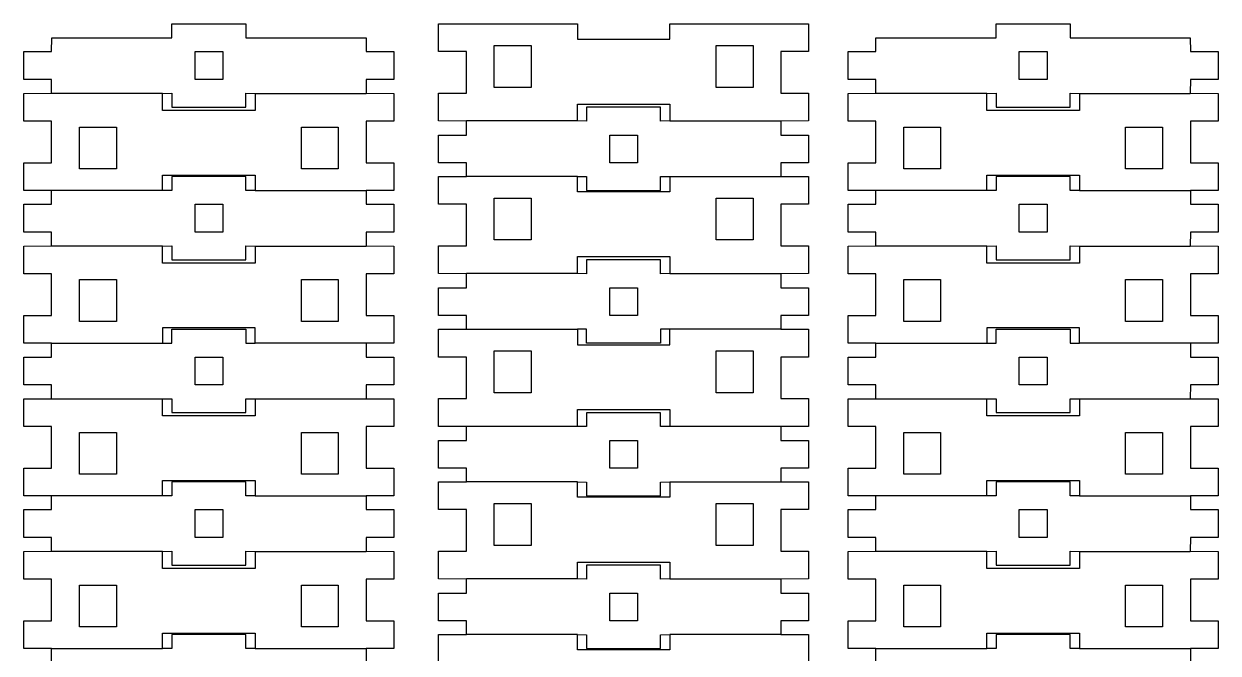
# Model space of a CAD drawing. Header units: millimetres. Extents: x -2305 to 1184, y -190 to 1638.
# Drawn here: x -2053.5 to -1859.9, y 130.6 to 232.6 of the extents above; entities that cross this region are included whole.
import ezdxf

# ---------------------------------------------------------------- set-up
doc = ezdxf.new("R2010")
doc.units = ezdxf.units.MM

msp = doc.modelspace()

# ---------------------------------------------------------------- linework, layer by layer
at = {"color": 7, "linetype": 'Continuous'}
for p, q in [((-2029.53, 230.36), (-2029.53, 232.61)), ((-2029.53, 232.61), (-2017.54, 232.61)), ((-2017.54, 232.61), (-2017.54, 230.36)), ((-1986.28, 228.11), (-1986.28, 232.61)), ((-1986.28, 232.61), (-1981.78, 232.61)), ((-1981.78, 232.61), (-1963.79, 232.61)), ((-1963.79, 232.61), (-1963.79, 230.12)), ((-1948.79, 230.12), (-1948.79, 232.61)), ((-1948.79, 232.61), (-1930.8, 232.61)), ((-1930.8, 232.61), (-1926.3, 232.61)), ((-1926.3, 232.61), (-1926.3, 228.11)), ((-1895.89, 230.36), (-1895.89, 232.61)), ((-1895.89, 232.61), (-1883.9, 232.61)), ((-1883.9, 232.61), (-1883.9, 230.36)), ((-2049.03, 228.11), (-2049.02, 230.36)), ((-2049.02, 230.36), (-2029.53, 230.36)), ((-2017.54, 230.36), (-1998.05, 230.36)), ((-1998.05, 230.36), (-1998.05, 228.11)), ((-1977.28, 229.1), (-1971.28, 229.1)), ((-1977.28, 222.32), (-1977.28, 229.1)), ((-1971.28, 229.1), (-1971.28, 222.32)), ((-1963.79, 230.12), (-1948.79, 230.12)), ((-1941.29, 229.1), (-1935.3, 229.1)), ((-1941.29, 222.32), (-1941.29, 229.1)), ((-1935.3, 229.1), (-1935.3, 222.32)), ((-1915.38, 228.11), (-1915.38, 230.36)), ((-1915.38, 230.36), (-1895.89, 230.36)), ((-1883.9, 230.36), (-1864.41, 230.36)), ((-1864.41, 230.36), (-1864.4, 228.11)), ((-2053.52, 223.61), (-2053.52, 228.11)), ((-2053.52, 228.11), (-2049.03, 228.11)), ((-2025.78, 228.11), (-2021.28, 228.11)), ((-2025.78, 223.61), (-2025.78, 228.11)), ((-2021.28, 228.11), (-2021.28, 223.61)), ((-1998.05, 228.11), (-1993.55, 228.11)), ((-1993.55, 228.11), (-1993.55, 223.61)), ((-1981.78, 228.11), (-1986.28, 228.11)), ((-1981.78, 221.37), (-1981.78, 228.11)), ((-1926.3, 228.11), (-1930.8, 228.11)), ((-1930.8, 228.11), (-1930.8, 221.37)), ((-1919.88, 223.61), (-1919.88, 228.11)), ((-1919.88, 228.11), (-1915.38, 228.11)), ((-1892.14, 228.11), (-1887.64, 228.11)), ((-1892.14, 223.61), (-1892.14, 228.11)), ((-1887.64, 228.11), (-1887.64, 223.61)), ((-1864.4, 228.11), (-1859.91, 228.11)), ((-1859.91, 228.11), (-1859.91, 223.61)), ((-2049.03, 223.61), (-2053.52, 223.61)), ((-2049.03, 221.36), (-2049.03, 223.61)), ((-2021.28, 223.61), (-2025.78, 223.61)), ((-1993.55, 223.61), (-1998.05, 223.61)), ((-1998.05, 223.61), (-1998.05, 221.36)), ((-1915.38, 223.61), (-1919.88, 223.61)), ((-1915.38, 221.36), (-1915.38, 223.61)), ((-1887.64, 223.61), (-1892.14, 223.61)), ((-1864.4, 223.61), (-1864.41, 221.36)), ((-1859.91, 223.61), (-1864.4, 223.61)), ((-2053.52, 221.33), (-2049.03, 221.36)), ((-2053.52, 216.84), (-2053.52, 221.33)), ((-2049.03, 221.36), (-2031.03, 221.36)), ((-2031.03, 221.33), (-2029.53, 221.36)), ((-2031.03, 218.58), (-2031.03, 221.33)), ((-2029.53, 221.36), (-2029.53, 219.11)), ((-2017.54, 219.11), (-2017.54, 221.36)), ((-2017.54, 221.36), (-2016.04, 221.33)), ((-2016.04, 221.33), (-2016.04, 218.58)), ((-2016.04, 221.33), (-1998.05, 221.33)), ((-1998.05, 221.36), (-1993.55, 221.33)), ((-1993.55, 221.33), (-1993.55, 216.84)), ((-1986.28, 216.87), (-1986.28, 221.37)), ((-1986.28, 221.37), (-1981.78, 221.37)), ((-1971.28, 222.32), (-1977.28, 222.32)), ((-1935.3, 222.32), (-1941.29, 222.32)), ((-1930.8, 221.37), (-1926.3, 221.37)), ((-1926.3, 221.37), (-1926.3, 216.87)), ((-1919.88, 221.33), (-1915.38, 221.36)), ((-1919.88, 216.84), (-1919.88, 221.33)), ((-1915.38, 221.36), (-1897.39, 221.36)), ((-1897.39, 221.33), (-1895.89, 221.36)), ((-1897.39, 218.58), (-1897.39, 221.33)), ((-1895.89, 221.36), (-1895.89, 219.11)), ((-1883.9, 219.11), (-1883.9, 221.36)), ((-1883.9, 221.36), (-1882.4, 221.33)), ((-1882.4, 221.33), (-1882.4, 218.58)), ((-1882.4, 221.33), (-1864.41, 221.33)), ((-1864.41, 221.36), (-1859.91, 221.33)), ((-1859.91, 221.33), (-1859.91, 216.84)), ((-2029.53, 219.11), (-2017.54, 219.11)), ((-1963.79, 216.87), (-1963.79, 219.62)), ((-1963.79, 219.62), (-1948.79, 219.62)), ((-1950.29, 219.09), (-1962.29, 219.09)), ((-1962.29, 219.09), (-1962.29, 216.84)), ((-1950.29, 216.84), (-1950.29, 219.09)), ((-1948.79, 219.62), (-1948.79, 216.87)), ((-1895.89, 219.11), (-1883.9, 219.11)), ((-2016.04, 218.58), (-2031.03, 218.58)), ((-1981.77, 216.84), (-1986.28, 216.87)), ((-1963.79, 216.87), (-1981.77, 216.87)), ((-1962.29, 216.84), (-1963.79, 216.87)), ((-1948.79, 216.87), (-1950.29, 216.84)), ((-1926.3, 216.87), (-1930.8, 216.84)), ((-1882.4, 218.58), (-1897.39, 218.58)), ((-2049.03, 216.84), (-2053.52, 216.84)), ((-2049.03, 210.09), (-2049.03, 216.84)), ((-2044.53, 215.89), (-2038.53, 215.89)), ((-2044.53, 209.11), (-2044.53, 215.89)), ((-2038.53, 215.89), (-2038.53, 209.11)), ((-2008.54, 215.89), (-2002.55, 215.89)), ((-2008.54, 209.11), (-2008.54, 215.89)), ((-2002.55, 215.89), (-2002.55, 209.11)), ((-1993.55, 216.84), (-1998.05, 216.84)), ((-1998.05, 216.84), (-1998.05, 210.09)), ((-1981.78, 214.59), (-1981.77, 216.84)), ((-1930.8, 216.84), (-1948.79, 216.84)), ((-1930.8, 216.84), (-1930.8, 214.59)), ((-1915.38, 216.84), (-1919.88, 216.84)), ((-1915.38, 210.09), (-1915.38, 216.84)), ((-1910.88, 215.89), (-1904.89, 215.89)), ((-1910.88, 209.11), (-1910.88, 215.89)), ((-1904.89, 215.89), (-1904.89, 209.11)), ((-1874.9, 215.89), (-1868.9, 215.89)), ((-1874.9, 209.11), (-1874.9, 215.89)), ((-1868.9, 215.89), (-1868.9, 209.11)), ((-1859.91, 216.84), (-1864.4, 216.84)), ((-1864.4, 216.84), (-1864.4, 210.09)), ((-1986.28, 210.09), (-1986.28, 214.59)), ((-1986.28, 214.59), (-1981.78, 214.59)), ((-1958.54, 214.59), (-1954.04, 214.59)), ((-1958.54, 210.09), (-1958.54, 214.59)), ((-1954.04, 214.59), (-1954.04, 210.09)), ((-1930.8, 214.59), (-1926.3, 214.59)), ((-1926.3, 214.59), (-1926.3, 210.09)), ((-2053.52, 205.6), (-2053.52, 210.09)), ((-2053.52, 210.09), (-2049.03, 210.09)), ((-1998.05, 210.09), (-1993.55, 210.09)), ((-1993.55, 210.09), (-1993.55, 205.6)), ((-1981.78, 210.09), (-1986.28, 210.09)), ((-1981.78, 207.87), (-1981.78, 210.09)), ((-1954.04, 210.09), (-1958.54, 210.09)), ((-1926.3, 210.09), (-1930.8, 210.09)), ((-1930.8, 210.09), (-1930.8, 207.87)), ((-1919.88, 205.6), (-1919.88, 210.09)), ((-1919.88, 210.09), (-1915.38, 210.09)), ((-1864.4, 210.09), (-1859.91, 210.09)), ((-1859.91, 210.09), (-1859.91, 205.6)), ((-2038.53, 209.11), (-2044.53, 209.11)), ((-2031.03, 205.6), (-2031.03, 208.09)), ((-2031.03, 208.09), (-2016.04, 208.09)), ((-2017.54, 207.87), (-2029.53, 207.87)), ((-2029.53, 207.87), (-2029.53, 205.62)), ((-2017.54, 205.62), (-2017.54, 207.87)), ((-2016.04, 208.09), (-2016.04, 205.6)), ((-2002.55, 209.11), (-2008.54, 209.11)), ((-1986.28, 203.37), (-1986.28, 207.87)), ((-1986.28, 207.87), (-1981.78, 207.87)), ((-1963.79, 207.87), (-1981.78, 207.87)), ((-1963.79, 205.38), (-1963.79, 207.87)), ((-1963.79, 207.87), (-1962.29, 207.85)), ((-1962.29, 207.85), (-1962.29, 205.6)), ((-1950.29, 207.85), (-1948.79, 207.87)), ((-1950.29, 205.6), (-1950.29, 207.85)), ((-1948.79, 207.87), (-1948.79, 205.38)), ((-1948.79, 207.87), (-1930.8, 207.87)), ((-1930.8, 207.87), (-1926.3, 207.87)), ((-1926.3, 207.87), (-1926.3, 203.37)), ((-1904.89, 209.11), (-1910.88, 209.11)), ((-1897.39, 205.6), (-1897.39, 208.09)), ((-1897.39, 208.09), (-1882.4, 208.09)), ((-1883.9, 207.87), (-1895.89, 207.87)), ((-1895.89, 207.87), (-1895.89, 205.62)), ((-1883.9, 205.62), (-1883.9, 207.87)), ((-1882.4, 208.09), (-1882.4, 205.6)), ((-1868.9, 209.11), (-1874.9, 209.11)), ((-2049.03, 205.6), (-2053.52, 205.6)), ((-2031.03, 205.6), (-2049.03, 205.6)), ((-2049.03, 203.37), (-2049.03, 205.6)), ((-2029.53, 205.62), (-2031.03, 205.6)), ((-2016.04, 205.6), (-2017.54, 205.62)), ((-2016.04, 205.6), (-1998.05, 205.6)), ((-1993.55, 205.6), (-1998.05, 205.6)), ((-1998.05, 205.6), (-1998.05, 203.37)), ((-1948.79, 205.38), (-1963.79, 205.38)), ((-1962.29, 205.6), (-1950.29, 205.6)), ((-1915.38, 205.6), (-1919.88, 205.6)), ((-1897.39, 205.6), (-1915.38, 205.6)), ((-1915.38, 203.37), (-1915.38, 205.6)), ((-1895.89, 205.62), (-1897.39, 205.6)), ((-1882.4, 205.6), (-1883.9, 205.62)), ((-1882.4, 205.6), (-1864.4, 205.6)), ((-1859.91, 205.6), (-1864.4, 205.6)), ((-1864.4, 205.6), (-1864.4, 203.37)), ((-2053.52, 198.87), (-2053.52, 203.37)), ((-2053.52, 203.37), (-2049.03, 203.37)), ((-2025.78, 203.37), (-2021.28, 203.37)), ((-2025.78, 198.87), (-2025.78, 203.37)), ((-2021.28, 203.37), (-2021.28, 198.87)), ((-1998.05, 203.37), (-1993.55, 203.37)), ((-1993.55, 203.37), (-1993.55, 198.87)), ((-1981.78, 203.37), (-1986.28, 203.37)), ((-1981.78, 196.63), (-1981.78, 203.37)), ((-1977.28, 204.36), (-1971.28, 204.36)), ((-1977.28, 197.58), (-1977.28, 204.36)), ((-1971.28, 204.36), (-1971.28, 197.58)), ((-1941.29, 204.36), (-1935.3, 204.36)), ((-1941.29, 197.58), (-1941.29, 204.36)), ((-1935.3, 204.36), (-1935.3, 197.58)), ((-1926.3, 203.37), (-1930.8, 203.37)), ((-1930.8, 203.37), (-1930.8, 196.63)), ((-1919.88, 198.87), (-1919.88, 203.37)), ((-1919.88, 203.37), (-1915.38, 203.37)), ((-1892.14, 203.37), (-1887.64, 203.37)), ((-1892.14, 198.87), (-1892.14, 203.37)), ((-1887.64, 203.37), (-1887.64, 198.87)), ((-1864.4, 203.37), (-1859.91, 203.37)), ((-1859.91, 203.37), (-1859.91, 198.87)), ((-2049.03, 198.87), (-2053.52, 198.87)), ((-2049.03, 196.62), (-2049.03, 198.87)), ((-2021.28, 198.87), (-2025.78, 198.87)), ((-1993.55, 198.87), (-1998.05, 198.87)), ((-1998.05, 198.87), (-1998.05, 196.62)), ((-1971.28, 197.58), (-1977.28, 197.58)), ((-1935.3, 197.58), (-1941.29, 197.58)), ((-1915.38, 198.87), (-1919.88, 198.87)), ((-1915.38, 196.62), (-1915.38, 198.87)), ((-1887.64, 198.87), (-1892.14, 198.87)), ((-1864.4, 198.87), (-1864.41, 196.62)), ((-1859.91, 198.87), (-1864.4, 198.87)), ((-2053.52, 196.59), (-2049.03, 196.62)), ((-2053.52, 192.09), (-2053.52, 196.59)), ((-2049.03, 196.62), (-2031.03, 196.62)), ((-2031.03, 196.59), (-2029.53, 196.62)), ((-2031.03, 193.84), (-2031.03, 196.59)), ((-2029.53, 196.62), (-2029.53, 194.37)), ((-2017.54, 194.37), (-2017.54, 196.62)), ((-2017.54, 196.62), (-2016.04, 196.59)), ((-2016.04, 196.59), (-2016.04, 193.84)), ((-2016.04, 196.59), (-1998.05, 196.59)), ((-1998.05, 196.62), (-1993.55, 196.59)), ((-1993.55, 196.59), (-1993.55, 192.09)), ((-1986.28, 192.13), (-1986.28, 196.63)), ((-1986.28, 196.63), (-1981.78, 196.63)), ((-1930.8, 196.63), (-1926.3, 196.63)), ((-1926.3, 196.63), (-1926.3, 192.13)), ((-1919.88, 196.59), (-1915.38, 196.62)), ((-1919.88, 192.09), (-1919.88, 196.59)), ((-1915.38, 196.62), (-1897.39, 196.62)), ((-1897.39, 196.59), (-1895.89, 196.62)), ((-1897.39, 193.84), (-1897.39, 196.59)), ((-1895.89, 196.62), (-1895.89, 194.37)), ((-1883.9, 194.37), (-1883.9, 196.62)), ((-1883.9, 196.62), (-1882.4, 196.59)), ((-1882.4, 196.59), (-1882.4, 193.84)), ((-1882.4, 196.59), (-1864.41, 196.59)), ((-1864.41, 196.62), (-1859.91, 196.59)), ((-1859.91, 196.59), (-1859.91, 192.09)), ((-2016.04, 193.84), (-2031.03, 193.84)), ((-2029.53, 194.37), (-2017.54, 194.37)), ((-1963.79, 192.13), (-1963.79, 194.88)), ((-1963.79, 194.88), (-1948.79, 194.88)), ((-1950.29, 194.35), (-1962.29, 194.35)), ((-1962.29, 194.35), (-1962.29, 192.1)), ((-1950.29, 192.1), (-1950.29, 194.35)), ((-1948.79, 194.88), (-1948.79, 192.13)), ((-1882.4, 193.84), (-1897.39, 193.84)), ((-1895.89, 194.37), (-1883.9, 194.37)), ((-2049.03, 192.09), (-2053.52, 192.09)), ((-2049.03, 185.35), (-2049.03, 192.09)), ((-1993.55, 192.09), (-1998.05, 192.09)), ((-1998.05, 192.09), (-1998.05, 185.35)), ((-1981.77, 192.1), (-1986.28, 192.13)), ((-1981.78, 189.85), (-1981.77, 192.1)), ((-1963.79, 192.13), (-1981.77, 192.13)), ((-1962.29, 192.1), (-1963.79, 192.13)), ((-1948.79, 192.13), (-1950.29, 192.1)), ((-1930.8, 192.1), (-1948.79, 192.1)), ((-1926.3, 192.13), (-1930.8, 192.1)), ((-1930.8, 192.1), (-1930.8, 189.85)), ((-1915.38, 192.09), (-1919.88, 192.09)), ((-1915.38, 185.35), (-1915.38, 192.09)), ((-1859.91, 192.09), (-1864.4, 192.09)), ((-1864.4, 192.09), (-1864.4, 185.35)), ((-2044.53, 191.15), (-2038.53, 191.15)), ((-2044.53, 184.36), (-2044.53, 191.15)), ((-2038.53, 191.15), (-2038.53, 184.36)), ((-2008.54, 191.15), (-2002.55, 191.15)), ((-2008.54, 184.36), (-2008.54, 191.15)), ((-2002.55, 191.15), (-2002.55, 184.36)), ((-1986.28, 185.35), (-1986.28, 189.85)), ((-1986.28, 189.85), (-1981.78, 189.85)), ((-1958.54, 189.85), (-1954.04, 189.85)), ((-1958.54, 185.35), (-1958.54, 189.85)), ((-1954.04, 189.85), (-1954.04, 185.35)), ((-1930.8, 189.85), (-1926.3, 189.85)), ((-1926.3, 189.85), (-1926.3, 185.35)), ((-1910.88, 191.15), (-1904.89, 191.15)), ((-1910.88, 184.36), (-1910.88, 191.15)), ((-1904.89, 191.15), (-1904.89, 184.36)), ((-1874.9, 191.15), (-1868.9, 191.15)), ((-1874.9, 184.36), (-1874.9, 191.15)), ((-1868.9, 191.15), (-1868.9, 184.36)), ((-2053.52, 180.85), (-2053.52, 185.35)), ((-2053.52, 185.35), (-2049.03, 185.35)), ((-2038.53, 184.36), (-2044.53, 184.36)), ((-2002.55, 184.36), (-2008.54, 184.36)), ((-1998.05, 185.35), (-1993.55, 185.35)), ((-1993.55, 185.35), (-1993.55, 180.85)), ((-1981.78, 185.35), (-1986.28, 185.35)), ((-1981.78, 183.11), (-1981.78, 185.35)), ((-1954.04, 185.35), (-1958.54, 185.35)), ((-1926.3, 185.35), (-1930.8, 185.35)), ((-1930.8, 185.35), (-1930.8, 183.11)), ((-1919.88, 180.85), (-1919.88, 185.35)), ((-1919.88, 185.35), (-1915.38, 185.35)), ((-1904.89, 184.36), (-1910.88, 184.36)), ((-1868.9, 184.36), (-1874.9, 184.36)), ((-1864.4, 185.35), (-1859.91, 185.35)), ((-1859.91, 185.35), (-1859.91, 180.85)), ((-2016.04, 183.34), (-2031.03, 183.34)), ((-2031.03, 183.34), (-2031.03, 180.85)), ((-2029.53, 180.86), (-2029.53, 183.11)), ((-2029.53, 183.11), (-2017.54, 183.11)), ((-2017.54, 183.11), (-2017.54, 180.86)), ((-2016.04, 180.85), (-2016.04, 183.34)), ((-1986.28, 178.61), (-1986.28, 183.11)), ((-1986.28, 183.11), (-1981.78, 183.11)), ((-1981.78, 183.11), (-1963.79, 183.11)), ((-1962.29, 183.1), (-1963.79, 183.11)), ((-1963.79, 183.11), (-1963.79, 180.61)), ((-1962.29, 180.85), (-1962.29, 183.1)), ((-1948.79, 183.11), (-1950.29, 183.1)), ((-1950.29, 183.1), (-1950.29, 180.85)), ((-1948.79, 180.61), (-1948.79, 183.11)), ((-1930.8, 183.11), (-1948.79, 183.11)), ((-1930.8, 183.11), (-1926.3, 183.11)), ((-1926.3, 183.11), (-1926.3, 178.61)), ((-1882.4, 183.34), (-1897.39, 183.34)), ((-1897.39, 183.34), (-1897.39, 180.85)), ((-1895.89, 180.86), (-1895.89, 183.11)), ((-1895.89, 183.11), (-1883.9, 183.11)), ((-1883.9, 183.11), (-1883.9, 180.86)), ((-1882.4, 180.85), (-1882.4, 183.34)), ((-2049.03, 180.85), (-2053.52, 180.85)), ((-2049.03, 180.85), (-2031.03, 180.85)), ((-2049.03, 178.61), (-2049.03, 180.85)), ((-2031.03, 180.85), (-2029.53, 180.86)), ((-2017.54, 180.86), (-2016.04, 180.85)), ((-1998.05, 180.85), (-2016.04, 180.85)), ((-1993.55, 180.85), (-1998.05, 180.85)), ((-1998.05, 180.85), (-1998.05, 178.61)), ((-1963.79, 180.61), (-1948.79, 180.61)), ((-1950.29, 180.85), (-1962.29, 180.85)), ((-1915.38, 180.85), (-1919.88, 180.85)), ((-1915.38, 180.85), (-1897.39, 180.85)), ((-1915.38, 178.61), (-1915.38, 180.85)), ((-1897.39, 180.85), (-1895.89, 180.86)), ((-1883.9, 180.86), (-1882.4, 180.85)), ((-1864.4, 180.85), (-1882.4, 180.85)), ((-1859.91, 180.85), (-1864.4, 180.85)), ((-1864.4, 180.85), (-1864.4, 178.61)), ((-2053.52, 174.11), (-2053.52, 178.61)), ((-2053.52, 178.61), (-2049.03, 178.61)), ((-2025.78, 178.61), (-2021.28, 178.61)), ((-2025.78, 174.11), (-2025.78, 178.61)), ((-2021.28, 178.61), (-2021.28, 174.11)), ((-1998.05, 178.61), (-1993.55, 178.61)), ((-1993.55, 178.61), (-1993.55, 174.11)), ((-1981.78, 178.61), (-1986.28, 178.61)), ((-1981.78, 171.87), (-1981.78, 178.61)), ((-1977.28, 179.6), (-1971.28, 179.6)), ((-1977.28, 172.81), (-1977.28, 179.6)), ((-1971.28, 179.6), (-1971.28, 172.81)), ((-1941.29, 179.6), (-1935.3, 179.6)), ((-1941.29, 172.81), (-1941.29, 179.6)), ((-1935.3, 179.6), (-1935.3, 172.81)), ((-1926.3, 178.61), (-1930.8, 178.61)), ((-1930.8, 178.61), (-1930.8, 171.87)), ((-1919.88, 174.11), (-1919.88, 178.61)), ((-1919.88, 178.61), (-1915.38, 178.61)), ((-1892.14, 178.61), (-1887.64, 178.61)), ((-1892.14, 174.11), (-1892.14, 178.61)), ((-1887.64, 178.61), (-1887.64, 174.11)), ((-1864.4, 178.61), (-1859.91, 178.61)), ((-1859.91, 178.61), (-1859.91, 174.11)), ((-2049.03, 174.11), (-2053.52, 174.11)), ((-2049.03, 171.86), (-2049.03, 174.11)), ((-2021.28, 174.11), (-2025.78, 174.11)), ((-1993.55, 174.11), (-1998.05, 174.11)), ((-1998.05, 174.11), (-1998.05, 171.86)), ((-1971.28, 172.81), (-1977.28, 172.81)), ((-1935.3, 172.81), (-1941.29, 172.81)), ((-1915.38, 174.11), (-1919.88, 174.11)), ((-1915.38, 171.86), (-1915.38, 174.11)), ((-1887.64, 174.11), (-1892.14, 174.11)), ((-1864.4, 174.11), (-1864.41, 171.86)), ((-1859.91, 174.11), (-1864.4, 174.11)), ((-2053.52, 171.83), (-2049.03, 171.86)), ((-2053.52, 167.33), (-2053.52, 171.83)), ((-2049.03, 171.86), (-2031.03, 171.86)), ((-2031.03, 171.83), (-2029.53, 171.86)), ((-2031.03, 169.08), (-2031.03, 171.83)), ((-2029.53, 171.86), (-2029.53, 169.61)), ((-2017.54, 169.61), (-2017.54, 171.86)), ((-2017.54, 171.86), (-2016.04, 171.83)), ((-2016.04, 171.83), (-2016.04, 169.08)), ((-2016.04, 171.83), (-1998.05, 171.83)), ((-1998.05, 171.86), (-1993.55, 171.83)), ((-1993.55, 171.83), (-1993.55, 167.33)), ((-1986.28, 167.37), (-1986.28, 171.87)), ((-1986.28, 171.87), (-1981.78, 171.87)), ((-1930.8, 171.87), (-1926.3, 171.87)), ((-1926.3, 171.87), (-1926.3, 167.37)), ((-1919.88, 171.83), (-1915.38, 171.86)), ((-1919.88, 167.33), (-1919.88, 171.83)), ((-1915.38, 171.86), (-1897.39, 171.86)), ((-1897.39, 171.83), (-1895.89, 171.86)), ((-1897.39, 169.08), (-1897.39, 171.83)), ((-1895.89, 171.86), (-1895.89, 169.61)), ((-1883.9, 169.61), (-1883.9, 171.86)), ((-1883.9, 171.86), (-1882.4, 171.83)), ((-1882.4, 171.83), (-1882.4, 169.08)), ((-1882.4, 171.83), (-1864.41, 171.83)), ((-1864.41, 171.86), (-1859.91, 171.83)), ((-1859.91, 171.83), (-1859.91, 167.33)), ((-2016.04, 169.08), (-2031.03, 169.08)), ((-2029.53, 169.61), (-2017.54, 169.61)), ((-1963.79, 167.37), (-1963.79, 170.12)), ((-1963.79, 170.12), (-1948.79, 170.12)), ((-1950.29, 169.59), (-1962.29, 169.59)), ((-1962.29, 169.59), (-1962.29, 167.34)), ((-1950.29, 167.34), (-1950.29, 169.59)), ((-1948.79, 170.12), (-1948.79, 167.37)), ((-1882.4, 169.08), (-1897.39, 169.08)), ((-1895.89, 169.61), (-1883.9, 169.61)), ((-2049.03, 167.33), (-2053.52, 167.33)), ((-2049.03, 160.59), (-2049.03, 167.33)), ((-1993.55, 167.33), (-1998.05, 167.33)), ((-1998.05, 167.33), (-1998.05, 160.59)), ((-1981.77, 167.34), (-1986.28, 167.37)), ((-1981.78, 165.09), (-1981.77, 167.34)), ((-1963.79, 167.37), (-1981.77, 167.37)), ((-1962.29, 167.34), (-1963.79, 167.37)), ((-1948.79, 167.37), (-1950.29, 167.34)), ((-1930.8, 167.34), (-1948.79, 167.34)), ((-1926.3, 167.37), (-1930.8, 167.34)), ((-1930.8, 167.34), (-1930.8, 165.09)), ((-1915.38, 167.33), (-1919.88, 167.33)), ((-1915.38, 160.59), (-1915.38, 167.33)), ((-1859.91, 167.33), (-1864.4, 167.33)), ((-1864.4, 167.33), (-1864.4, 160.59)), ((-2044.53, 166.39), (-2038.53, 166.39)), ((-2044.53, 159.6), (-2044.53, 166.39)), ((-2038.53, 166.39), (-2038.53, 159.6)), ((-2008.54, 166.39), (-2002.55, 166.39)), ((-2008.54, 159.6), (-2008.54, 166.39)), ((-2002.55, 166.39), (-2002.55, 159.6)), ((-1986.28, 160.59), (-1986.28, 165.09)), ((-1986.28, 165.09), (-1981.78, 165.09)), ((-1958.54, 165.09), (-1954.04, 165.09)), ((-1958.54, 160.59), (-1958.54, 165.09)), ((-1954.04, 165.09), (-1954.04, 160.59)), ((-1930.8, 165.09), (-1926.3, 165.09)), ((-1926.3, 165.09), (-1926.3, 160.59)), ((-1910.88, 166.39), (-1904.89, 166.39)), ((-1910.88, 159.6), (-1910.88, 166.39)), ((-1904.89, 166.39), (-1904.89, 159.6)), ((-1874.9, 166.39), (-1868.9, 166.39)), ((-1874.9, 159.6), (-1874.9, 166.39)), ((-1868.9, 166.39), (-1868.9, 159.6)), ((-2053.52, 156.1), (-2053.52, 160.59)), ((-2053.52, 160.59), (-2049.03, 160.59)), ((-2038.53, 159.6), (-2044.53, 159.6)), ((-2002.55, 159.6), (-2008.54, 159.6)), ((-1998.05, 160.59), (-1993.55, 160.59)), ((-1993.55, 160.59), (-1993.55, 156.1)), ((-1981.78, 160.59), (-1986.28, 160.59)), ((-1981.78, 158.37), (-1981.78, 160.59)), ((-1954.04, 160.59), (-1958.54, 160.59)), ((-1926.3, 160.59), (-1930.8, 160.59)), ((-1930.8, 160.59), (-1930.8, 158.37)), ((-1919.88, 156.1), (-1919.88, 160.59)), ((-1919.88, 160.59), (-1915.38, 160.59)), ((-1904.89, 159.6), (-1910.88, 159.6)), ((-1868.9, 159.6), (-1874.9, 159.6)), ((-1864.4, 160.59), (-1859.91, 160.59)), ((-1859.91, 160.59), (-1859.91, 156.1)), ((-2031.03, 156.1), (-2031.03, 158.59)), ((-2031.03, 158.59), (-2016.04, 158.59)), ((-2017.54, 158.37), (-2029.53, 158.37)), ((-2029.53, 158.37), (-2029.53, 156.12)), ((-2017.54, 156.12), (-2017.54, 158.37)), ((-2016.04, 158.59), (-2016.04, 156.1)), ((-1986.28, 153.87), (-1986.28, 158.37)), ((-1986.28, 158.37), (-1981.78, 158.37)), ((-1963.79, 158.37), (-1981.78, 158.37)), ((-1963.79, 155.88), (-1963.79, 158.37)), ((-1963.79, 158.37), (-1962.29, 158.34)), ((-1962.29, 158.34), (-1962.29, 156.1)), ((-1950.29, 158.34), (-1948.79, 158.37)), ((-1950.29, 156.1), (-1950.29, 158.34)), ((-1948.79, 158.37), (-1948.79, 155.88)), ((-1948.79, 158.37), (-1930.8, 158.37)), ((-1930.8, 158.37), (-1926.3, 158.37)), ((-1926.3, 158.37), (-1926.3, 153.87)), ((-1897.39, 156.1), (-1897.39, 158.59)), ((-1897.39, 158.59), (-1882.4, 158.59)), ((-1883.9, 158.37), (-1895.89, 158.37)), ((-1895.89, 158.37), (-1895.89, 156.12)), ((-1883.9, 156.12), (-1883.9, 158.37)), ((-1882.4, 158.59), (-1882.4, 156.1)), ((-2049.03, 156.1), (-2053.52, 156.1)), ((-2031.03, 156.1), (-2049.03, 156.1)), ((-2049.03, 153.87), (-2049.03, 156.1)), ((-2029.53, 156.12), (-2031.03, 156.1)), ((-2016.04, 156.1), (-2017.54, 156.12)), ((-2016.04, 156.1), (-1998.05, 156.1)), ((-1993.55, 156.1), (-1998.05, 156.1)), ((-1998.05, 156.1), (-1998.05, 153.87)), ((-1948.79, 155.88), (-1963.79, 155.88)), ((-1962.29, 156.1), (-1950.29, 156.1)), ((-1915.38, 156.1), (-1919.88, 156.1)), ((-1897.39, 156.1), (-1915.38, 156.1)), ((-1915.38, 153.87), (-1915.38, 156.1)), ((-1895.89, 156.12), (-1897.39, 156.1)), ((-1882.4, 156.1), (-1883.9, 156.12)), ((-1882.4, 156.1), (-1864.4, 156.1)), ((-1859.91, 156.1), (-1864.4, 156.1)), ((-1864.4, 156.1), (-1864.4, 153.87)), ((-2053.52, 149.37), (-2053.52, 153.87)), ((-2053.52, 153.87), (-2049.03, 153.87)), ((-2025.78, 153.87), (-2021.28, 153.87)), ((-2025.78, 149.37), (-2025.78, 153.87)), ((-2021.28, 153.87), (-2021.28, 149.37)), ((-1998.05, 153.87), (-1993.55, 153.87)), ((-1993.55, 153.87), (-1993.55, 149.37)), ((-1981.78, 153.87), (-1986.28, 153.87)), ((-1981.78, 147.13), (-1981.78, 153.87)), ((-1977.28, 154.86), (-1971.28, 154.86)), ((-1977.28, 148.07), (-1977.28, 154.86)), ((-1971.28, 154.86), (-1971.28, 148.07)), ((-1941.29, 154.86), (-1935.3, 154.86)), ((-1941.29, 148.07), (-1941.29, 154.86)), ((-1935.3, 154.86), (-1935.3, 148.07)), ((-1926.3, 153.87), (-1930.8, 153.87)), ((-1930.8, 153.87), (-1930.8, 147.13)), ((-1919.88, 149.37), (-1919.88, 153.87)), ((-1919.88, 153.87), (-1915.38, 153.87)), ((-1892.14, 153.87), (-1887.64, 153.87)), ((-1892.14, 149.37), (-1892.14, 153.87)), ((-1887.64, 153.87), (-1887.64, 149.37)), ((-1864.4, 153.87), (-1859.91, 153.87)), ((-1859.91, 153.87), (-1859.91, 149.37)), ((-2049.03, 149.37), (-2053.52, 149.37)), ((-2049.03, 147.12), (-2049.03, 149.37)), ((-2021.28, 149.37), (-2025.78, 149.37)), ((-1993.55, 149.37), (-1998.05, 149.37)), ((-1998.05, 149.37), (-1998.05, 147.12)), ((-1915.38, 149.37), (-1919.88, 149.37)), ((-1915.38, 147.12), (-1915.38, 149.37)), ((-1887.64, 149.37), (-1892.14, 149.37)), ((-1864.4, 149.37), (-1864.41, 147.12)), ((-1859.91, 149.37), (-1864.4, 149.37)), ((-1971.28, 148.07), (-1977.28, 148.07)), ((-1935.3, 148.07), (-1941.29, 148.07)), ((-2053.52, 147.09), (-2049.03, 147.12)), ((-2053.52, 142.59), (-2053.52, 147.09)), ((-2049.03, 147.12), (-2031.03, 147.12)), ((-2031.03, 147.09), (-2029.53, 147.12)), ((-2031.03, 144.34), (-2031.03, 147.09)), ((-2029.53, 147.12), (-2029.53, 144.87)), ((-2017.54, 144.87), (-2017.54, 147.12)), ((-2017.54, 147.12), (-2016.04, 147.09)), ((-2016.04, 147.09), (-2016.04, 144.34)), ((-2016.04, 147.09), (-1998.05, 147.09)), ((-1998.05, 147.12), (-1993.55, 147.09)), ((-1993.55, 147.09), (-1993.55, 142.59)), ((-1986.28, 142.63), (-1986.28, 147.13)), ((-1986.28, 147.13), (-1981.78, 147.13)), ((-1963.79, 142.63), (-1963.79, 145.38)), ((-1963.79, 145.38), (-1948.79, 145.38)), ((-1948.79, 145.38), (-1948.79, 142.63)), ((-1930.8, 147.13), (-1926.3, 147.13)), ((-1926.3, 147.13), (-1926.3, 142.63)), ((-1919.88, 147.09), (-1915.38, 147.12)), ((-1919.88, 142.59), (-1919.88, 147.09)), ((-1915.38, 147.12), (-1897.39, 147.12)), ((-1897.39, 147.09), (-1895.89, 147.12)), ((-1897.39, 144.34), (-1897.39, 147.09)), ((-1895.89, 147.12), (-1895.89, 144.87)), ((-1883.9, 144.87), (-1883.9, 147.12)), ((-1883.9, 147.12), (-1882.4, 147.09)), ((-1882.4, 147.09), (-1882.4, 144.34)), ((-1882.4, 147.09), (-1864.41, 147.09)), ((-1864.41, 147.12), (-1859.91, 147.09)), ((-1859.91, 147.09), (-1859.91, 142.59)), ((-2016.04, 144.34), (-2031.03, 144.34)), ((-2029.53, 144.87), (-2017.54, 144.87)), ((-1950.29, 144.85), (-1962.29, 144.85)), ((-1962.29, 144.85), (-1962.29, 142.6)), ((-1950.29, 142.6), (-1950.29, 144.85)), ((-1882.4, 144.34), (-1897.39, 144.34)), ((-1895.89, 144.87), (-1883.9, 144.87)), ((-2049.03, 142.59), (-2053.52, 142.59)), ((-2049.03, 135.85), (-2049.03, 142.59)), ((-2044.53, 141.64), (-2038.53, 141.64)), ((-2044.53, 134.86), (-2044.53, 141.64)), ((-2038.53, 141.64), (-2038.53, 134.86)), ((-2008.54, 141.64), (-2002.55, 141.64)), ((-2008.54, 134.86), (-2008.54, 141.64)), ((-2002.55, 141.64), (-2002.55, 134.86)), ((-1993.55, 142.59), (-1998.05, 142.59)), ((-1998.05, 142.59), (-1998.05, 135.85)), ((-1981.77, 142.6), (-1986.28, 142.63)), ((-1981.78, 140.35), (-1981.77, 142.6)), ((-1963.79, 142.63), (-1981.77, 142.63)), ((-1962.29, 142.6), (-1963.79, 142.63)), ((-1948.79, 142.63), (-1950.29, 142.6)), ((-1930.8, 142.6), (-1948.79, 142.6)), ((-1926.3, 142.63), (-1930.8, 142.6)), ((-1930.8, 142.6), (-1930.8, 140.35)), ((-1915.38, 142.59), (-1919.88, 142.59)), ((-1915.38, 135.85), (-1915.38, 142.59)), ((-1910.88, 141.64), (-1904.89, 141.64)), ((-1910.88, 134.86), (-1910.88, 141.64)), ((-1904.89, 141.64), (-1904.89, 134.86)), ((-1874.9, 141.64), (-1868.9, 141.64)), ((-1874.9, 134.86), (-1874.9, 141.64)), ((-1868.9, 141.64), (-1868.9, 134.86)), ((-1859.91, 142.59), (-1864.4, 142.59)), ((-1864.4, 142.59), (-1864.4, 135.85)), ((-1986.28, 135.85), (-1986.28, 140.35)), ((-1986.28, 140.35), (-1981.78, 140.35)), ((-1958.54, 140.35), (-1954.04, 140.35)), ((-1958.54, 135.85), (-1958.54, 140.35)), ((-1954.04, 140.35), (-1954.04, 135.85)), ((-1930.8, 140.35), (-1926.3, 140.35)), ((-1926.3, 140.35), (-1926.3, 135.85)), ((-2053.52, 131.35), (-2053.52, 135.85)), ((-2053.52, 135.85), (-2049.03, 135.85)), ((-1998.05, 135.85), (-1993.55, 135.85)), ((-1993.55, 135.85), (-1993.55, 131.35)), ((-1981.78, 135.85), (-1986.28, 135.85)), ((-1981.78, 133.62), (-1981.78, 135.85)), ((-1954.04, 135.85), (-1958.54, 135.85)), ((-1926.3, 135.85), (-1930.8, 135.85)), ((-1930.8, 135.85), (-1930.8, 133.62)), ((-1919.88, 131.35), (-1919.88, 135.85)), ((-1919.88, 135.85), (-1915.38, 135.85)), ((-1864.4, 135.85), (-1859.91, 135.85)), ((-1859.91, 135.85), (-1859.91, 131.35)), ((-2038.53, 134.86), (-2044.53, 134.86)), ((-2031.03, 131.35), (-2031.03, 133.84)), ((-2031.03, 133.84), (-2016.04, 133.84)), ((-2017.54, 133.62), (-2029.53, 133.62)), ((-2029.53, 133.62), (-2029.53, 131.37)), ((-2017.54, 131.37), (-2017.54, 133.62)), ((-2016.04, 133.84), (-2016.04, 131.35)), ((-2002.55, 134.86), (-2008.54, 134.86)), ((-1986.28, 129.12), (-1986.28, 133.62)), ((-1986.28, 133.62), (-1981.78, 133.62)), ((-1963.79, 133.62), (-1981.78, 133.62)), ((-1963.79, 131.13), (-1963.79, 133.62)), ((-1963.79, 133.62), (-1962.29, 133.6)), ((-1962.29, 133.6), (-1962.29, 131.35)), ((-1950.29, 133.6), (-1948.79, 133.62)), ((-1950.29, 131.35), (-1950.29, 133.6)), ((-1948.79, 133.62), (-1948.79, 131.13)), ((-1930.8, 133.62), (-1948.79, 133.62)), ((-1930.8, 133.62), (-1926.3, 133.62)), ((-1926.3, 133.62), (-1926.3, 129.12)), ((-1904.89, 134.86), (-1910.88, 134.86)), ((-1897.39, 131.35), (-1897.39, 133.84)), ((-1897.39, 133.84), (-1882.4, 133.84)), ((-1883.9, 133.62), (-1895.89, 133.62)), ((-1895.89, 133.62), (-1895.89, 131.37)), ((-1883.9, 131.37), (-1883.9, 133.62)), ((-1882.4, 133.84), (-1882.4, 131.35)), ((-1868.9, 134.86), (-1874.9, 134.86)), ((-2049.03, 131.35), (-2053.52, 131.35)), ((-2049.03, 129.12), (-2049.03, 131.35)), ((-2049.03, 131.35), (-2031.03, 131.35)), ((-2029.53, 131.37), (-2031.03, 131.35)), ((-2016.04, 131.35), (-2017.54, 131.37)), ((-2016.04, 131.35), (-1998.05, 131.35)), ((-1993.55, 131.35), (-1998.05, 131.35)), ((-1998.05, 131.35), (-1998.05, 129.12)), ((-1948.79, 131.13), (-1963.79, 131.13)), ((-1962.29, 131.35), (-1950.29, 131.35)), ((-1915.38, 131.35), (-1919.88, 131.35)), ((-1915.38, 129.12), (-1915.38, 131.35)), ((-1915.38, 131.35), (-1897.39, 131.35)), ((-1895.89, 131.37), (-1897.39, 131.35)), ((-1882.4, 131.35), (-1883.9, 131.37)), ((-1882.4, 131.35), (-1864.4, 131.35)), ((-1859.91, 131.35), (-1864.4, 131.35)), ((-1864.4, 131.35), (-1864.4, 129.12))]:
    msp.add_line(p, q, dxfattribs=at)

doc.saveas('drawing.dxf')
